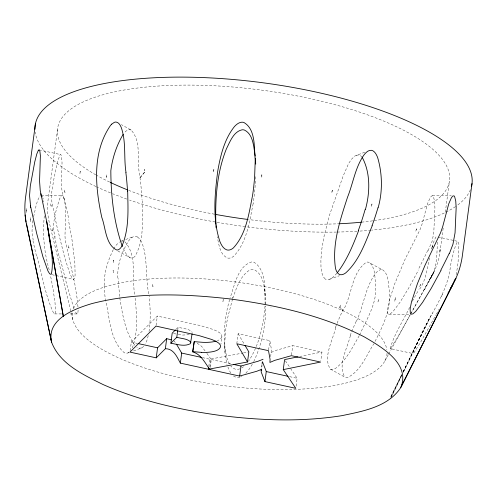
<?xml version="1.0" encoding="UTF-8"?>
<svg xmlns="http://www.w3.org/2000/svg" width="497" height="497" viewBox="0 0 497 497"><rect width="100%" height="100%" fill="white"/><g stroke="black" fill="none" stroke-linecap="round" stroke-linejoin="round"><path stroke-width="0.37" stroke-dasharray="2.48 1.86" d="M44.308 215.779C42.518 234.522 44.065 253.197 49.625 271.225M78.097 310.128L77.911 312.694L77.259 313.93L68.605 313.93M265.112 304.394C264.541 290.807 267.007 270.424 253.979 262.211A5.74 5.349 -3.2 0 0 251.681 261.938C237.373 266.311 234.553 285.955 229.993 298.2M255.644 176.677L255.421 181.672A235.286 235.187 -53.1 0 1 253.122 203.739M265.019 306.084C263.429 325.293 259.297 345.123 248.432 361.362M270.679 356.716L271.418 349.36L269.84 340.638L238.125 333.711L236.883 343.029M130.171 350.677L131.314 342.079L157.313 316.055L200.626 325.653L213.238 329.499L217.413 331.362L220.221 333.201L221.718 335.021L221.904 336.836L220.948 343.999M156.07 325.373L157.313 316.055M177.758 330.083L178.143 327.212C182.784 328.734 188.897 328.362 192.283 332.325M208.802 366.382L209.759 359.213L242.778 353.075M209.84 366.885L210.896 359.002M210.225 367.426L211.281 359.542L206.895 353.373M261.95 364.748L262.143 363.313M268.597 349.956L269.84 340.638M291.509 354.957L292.752 345.639L321.975 352.025L320.826 360.629M296.082 386.181L297.138 378.298L290.031 367.693M443.181 228.173L439.926 252.6C438.727 262.459 434.521 271.617 429.389 280.016C437.36 268.908 436.764 254.812 437.41 241.822M445.318 212.138L449.387 181.604M57.484 129.674L47.948 200.9L47.488 208.951L47.824 214.381L49.228 222.401L72.842 319.739M149.019 331.542C150.802 319.882 150.33 308.003 149.156 296.311M32.821 220.662L32.013 231.08L33.162 240.076M253.11 203.739C249.463 221.674 246.922 242.114 233.907 256.036C232.565 257.154 230.943 258.067 229.167 258.154A5.43 5.417 -68.9 0 1 227.39 257.937C219.637 254.427 218.91 243.853 217.17 236.696M33.597 216.779C35.442 209.759 36.045 201.906 40.164 195.75M148.249 335.649L146.832 340.737L145.385 343.967M429.489 257.943C427.097 268.641 426.072 280.078 419.543 289.31M456.271 274.729L458.048 262.602L458.93 244.53L458.184 241.455L453.624 240.442M431.632 249.103L431.949 247.879M229.608 299.573L227.843 306.382A235.292 182.237 10.3 0 0 224.967 323.323C223.631 336.978 223.992 350.981 226.967 364.4M432.11 247.307L434.198 240.585L435.739 237.274A5.734 1.261 -76.1 0 1 436.329 236.721L437.124 237.765M232.565 298.945L227.868 316.956A235.833 182.71 9.1 0 0 225.52 331.412L224.793 342.52L225.06 352.839M232.745 298.362C236.317 288.527 239.709 277.127 248.624 270.741A9.803 9.157 -3.3 0 1 249.587 270.231L252.227 269.511A5.74 5.355 -3.3 0 1 254.526 269.784C266.137 276.45 264.404 293.814 265.771 305.17M343.06 310.55L339.96 307.14L340.731 304.934L339.625 307.158L343.06 310.55C352.286 295.448 351.031 273.151 366.252 262.317A5.74 4.1 -58.8 0 1 368.078 262.087L383.038 270.095C388.412 274.207 388.027 282.321 389.064 288.316C392.145 308.01 382.858 326.262 374.135 343.178M335.773 327.511C333.133 339.227 322.447 357.84 330.48 369.153L345.011 377.235L346.496 377.614A5.405 3.15 -40.9 0 0 347.745 377.453C360.76 371.011 366.345 355.355 373.787 343.862M350.373 335.624C347.738 347.335 337.016 365.916 345.011 377.235M132.32 347.906C138.427 331.617 136.718 313.607 134.942 296.659M356.467 321.18C363.729 305.903 365.046 288.074 375.049 274.077C376.496 272.263 378.192 270.287 380.559 269.728A5.734 4.106 -59.1 0 1 381.733 269.678L383.038 270.095M403.154 372.197L419.412 338.14C430.309 313.657 448.139 292.335 450.599 264.795C452.624 257.229 453.612 249.121 457.221 242.07A5.74 1.274 -76.2 0 1 457.88 241.43L458.085 241.418M433.272 273.052L434.459 270.697M253.725 361.605C261.907 344.365 265.796 325.162 265.771 306.115M428.06 250.774L432.179 241.051L433.769 232.813L434.925 207.746L434.527 201.018L433.421 196.607A5.74 2.075 -88.3 0 0 432.657 195.806L431.526 196.048L430.209 197.644L427.513 203.764L422.065 224.116L419.922 229.894L405.39 258.577L394.78 283.613L388.847 302.014L387.53 308.929L387.822 313.532A5.436 2.379 -70.9 0 0 388.486 314.222L390.294 313.874L393.096 311.457L399.936 302.393L408.64 288.167L418.356 270.306M419.412 338.14C418.244 342.433 412.727 349.534 413.342 353.485A5.442 0.615 -60.2 0 0 413.895 352.882L420.319 342.7L436.018 314.837M390.543 398.613L401.831 374.98M391.22 397.221L401.998 374.999M403.347 372.222L429.619 318.055L403.241 371.563M401.868 374.34L390.561 397.277L401.856 374.483M403.222 371.719L432.315 312.986M359.542 335.065C366.451 319.391 377.204 303.592 375.639 285.7C374.626 278.177 375.838 267.951 369.383 262.503M113.273 249.668C107.762 260.888 103.705 273.331 104.376 285.98M409.652 307.258C403.235 320.826 394.133 334.189 390.182 348.583L413.113 353.597M359.201 335.748C352.621 347.154 346.571 359.865 335.91 368.097C334.363 369.097 332.288 370.103 330.48 369.153M252.314 364.202L249.531 368.743L245.63 373.421M429.389 280.016L433.328 272.934L410.547 314.222M384.945 360.834L388.294 354.752M388.666 354.075L410.255 314.856M410.628 314.179L433.328 272.934M436.385 314.185L439.267 308.966M409.851 315.483L397.351 337.68L390.884 347.981M442.479 294.323L441.063 297.026M113.608 249.009L116.267 244.99L119.429 241.983M221.904 336.836L220.774 338.631L219.015 339.942A24.179 7.952 7.6 0 1 217.326 340.718M140.197 177.504L144.472 172.161L144.366 169.359L144.807 172.136L140.197 177.504C135.954 162.19 142.459 142.564 131.146 130.065L121.392 124.641M336.891 273.201C334.313 276.034 331.25 279.823 327.014 279.693A5.442 4.69 -79 0 1 325.373 279.134M175.981 329.381L178.143 327.212M143.732 346.39L141.676 347.931L132.165 351.416M231.906 298.243L233.068 297.349M243.499 366.755L241.79 367.954M129.009 352.367L127.661 353.056L125.871 353.212A5.436 3.56 49.4 0 1 124.244 352.696C109.974 340.488 109.787 318.254 105.842 301.275M271.25 352.416L276.071 350.329L292.752 345.639M241.666 376.415L241.026 376.726M364.742 152.194L354.827 156.033L351.36 159.382L348.54 163.662L343.023 176.36L329.71 214.555L324.218 235.46L321.938 248.326L320.888 259.602L320.994 267.591L321.59 272.014L323.156 276.643L325.373 279.134M137.607 237.044A5.74 4.535 67.6 0 0 135.718 236.367C132.873 236.081 130.612 238.386 128.978 240.405C121.864 251.55 116.888 264.976 117.888 278.395M120.765 241.312L122.889 240.536M125.729 239.498L133.538 236.647M127.872 352.982L129.307 352.46M329.641 279.277L339.457 275.698M356.225 155.3L358.467 154.971A5.74 4.641 72.2 0 1 360.362 155.617M141.471 348.018L139.135 348.192L136.787 347.086M239.865 368.898L237.286 369.42A5.442 4.305 1.5 0 1 235.305 369.19L232.72 367.898L230.77 365.985M37.026 256.719C42.313 275.444 45.233 295.255 53.539 312.973A5.436 1.249 72.3 0 0 54.279 313.806L55.074 313.52L55.471 311.252L55.03 302.816L53.036 288.9L50.477 275.357M239.908 377.142L238.075 377.471A5.436 4.293 1.6 0 1 236.081 377.304L233.056 375.775M299.548 356.554L321.975 352.025M243.536 352.932L248.848 351.944M390.182 348.583L390.325 348.534A5.436 0.627 -60.4 0 0 390.878 347.987M189.338 334.711L182.474 335.071L176.932 334.201M121.846 241.039L122.945 241.033M144.472 172.161L144.807 172.136M339.625 307.158L339.96 307.14M77.986 306.891L77.178 298.728L74.712 283.365L65.269 240.43L64.964 235.715L65.505 221.003L65.362 207.883L64.685 200.788L63.417 196.209A5.74 1.963 88.4 0 0 62.659 195.377C60.827 195.097 60.286 197.8 59.572 198.962C55.857 211.206 51.179 224.495 55.198 237.28M41.145 195.265L62.355 195.296M432.34 195.737L451.282 195.762M54.627 313.911L62.392 313.924M388.859 314.309L409.988 314.34M63.722 198.744L61.411 187.344L62.038 162.724L61.585 156.692L61.075 155.002L60.404 154.617A5.74 1.373 -79.2 0 0 59.746 155.3L56.925 163.979L53.831 179.311L51.694 192.327L51.613 200.415L56.565 224.948L64.461 256.781L69.568 272.841L71.81 277.699L73.593 279.413L74.6 278.202L75.103 275.108L74.848 263.099L72.09 240.355L68.406 219.792M270.759 307.053L271.138 307.078M77.147 313.942L76.116 313.004L74.935 310.743M39.077 149.889L60.622 154.592M438.019 237.032L452.879 240.281M51.912 274.692L73.444 279.401M173.546 333.462L176.255 334.052M131.314 342.079L137.315 343.39M202.372 357.598L209.759 359.213M211.281 359.542L232.08 364.09M289.608 376.651L297.138 378.298M131.146 130.065L129.829 129.661A5.74 4.212 -63.1 0 0 127.996 129.928L126.095 131.071A9.549 6.995 -62.9 0 0 125.635 131.488A11.462 8.381 -62.9 0 0 124.548 132.6M117.801 250.917L129.692 257.527C131.581 258.701 133.954 257.688 135.159 256.017C144.733 239.169 142.167 218.171 142.285 199.545M129.692 257.527L126.48 254.464L122.765 247.475M197.154 343.197L201.633 346.341L206.454 352.746M360.362 155.611L361.71 156.704M137.607 237.044C141.223 239.529 142.465 244.139 143.695 248.09C147.528 263.398 145.515 279.401 148.963 294.802M124.834 241.71C137.669 255.775 131.562 277.91 134.762 295.261M173.969 341.06L175.273 342.383M134.842 345.278C124.561 331.226 122.399 312.992 119.497 296.293M285.433 360.828L289.614 367.066M230.676 373.154L227.291 365.674M238.125 333.711L244.251 344.129M229.359 363.928L226.713 357.598L224.482 344.75M42.208 196.178L42.593 197.036M73.947 308.339L67.555 287.626L59.702 256.75M42.86 197.874L43.152 199.042M43.463 200.763L43.63 201.937M264.814 288.943L265.361 296.541M387.051 353.193A158.655 52.179 7.6 0 1 221.6 385.355A158.655 52.179 7.6 0 1 72.866 310.501M73.5 308.606A158.655 52.179 7.6 0 1 235.733 281.967A158.655 52.179 7.6 0 1 386.871 349.869M95.784 174.826A197.688 65.014 7.6 0 1 135.911 88.23A197.688 65.014 7.6 0 1 409.652 133.494A197.688 65.014 7.6 0 1 373.433 220.736M372.694 220.836A197.688 65.014 7.6 0 1 361.213 222.196M340.035 223.718A197.688 65.014 7.6 0 1 248.55 219.544M214.493 214.207A197.688 65.014 7.6 0 1 128.419 190.227M109.632 182.057A197.688 65.014 7.6 0 1 96.449 175.199M470.386 189.742A220.351 72.469 7.6 0 1 456.153 206.149M455.544 206.572A220.351 72.469 7.6 0 1 371.775 230.117M371.054 230.186A220.351 72.469 7.6 0 1 360.033 231.074M357.032 231.267A220.351 72.469 7.6 0 1 337.221 232.049M336.481 232.062A220.351 72.469 7.6 0 1 246.052 226.738M245.301 226.638A220.351 72.469 7.6 0 1 216.779 222.265M215.288 221.997A220.351 72.469 7.6 0 1 129.549 200.055M126.747 199.067A220.351 72.469 7.6 0 1 112.552 193.7M110.458 192.855A220.351 72.469 7.6 0 1 96.666 186.866M95.983 186.549A220.351 72.469 7.6 0 1 35.181 132.177M335.438 327.542A235.292 146.199 -34.8 0 1 336.804 324.013M337.09 323.311A235.292 146.199 -34.8 0 1 342.706 310.557M105.569 301.176A235.858 140.676 52.4 0 1 104.121 285.862M119.852 296.429A235.286 138.557 53 0 1 118.211 278.55M36.461 255.936A235.833 34.722 72.9 0 1 32.585 239.169M58.969 255.682A235.292 32.665 73.1 0 1 54.44 236.013M64.132 198.346A235.298 97.219 83.7 0 1 68.847 219.494M350.155 335.643A235.839 145.23 -35.4 0 1 356.243 321.186M427.731 250.445A235.286 84.776 -67.7 0 1 418.083 269.883M412.361 301.25A235.292 44.221 -56.6 0 1 418.722 289.782M139.955 177.547A235.292 198.62 -89.7 0 1 142.03 199.564M433.968 272.542A235.205 4.746 -60.7 0 1 423.432 291.751M261.869 174.751L261.832 177.597L261.453 177.535L261.869 174.751M113.105 270.312L113.341 272.667L113.105 270.312M213.878 169.44L213.667 172.248L213.288 172.223L213.878 169.44M30.771 217.649L30.447 221.892L30.771 217.649M26.509 208.56L26.111 212.685L26.509 208.56M80.191 171.229L79.918 173.888L80.191 171.229M113.459 260.18L113.173 262.795L113.813 260.322L113.459 260.18M223.228 299.536L222.979 301.766L222.594 301.704L223.228 299.536M440.062 249.68L439.628 252.464L440.062 249.68M395.401 297.411L394.748 301.474L395.401 297.411M371.992 203.981L371.371 206.752L371.992 203.981M332.481 190.177L331.748 192.892L331.406 192.793L332.481 190.177M378.876 299.728L377.937 301.952L378.876 299.728M432.676 245.878L431.57 248.475L432.676 245.878M416.734 228.856L415.629 231.397L416.734 228.856M51.16 206.249L50.638 203.596L51.16 206.249M420.729 284.439L419.443 286.831L420.729 284.439M64.983 192.469L64.368 189.854L64.983 192.469M106.495 177.348L106.221 174.565L106.495 177.348M153.026 286.508L152.678 286.409L152.616 284.116L153.026 286.508M68.977 248.04L68.362 245.437L68.977 248.04M52.931 230.956L52.427 228.415L52.931 230.956"/><path stroke-width="0.75" d="M201.633 352.373A24.179 7.952 7.6 0 0 217.674 349.975L219.438 348.664L220.562 346.869L220.382 345.061L218.885 343.234L216.071 341.396L211.896 339.532L199.285 335.686L155.971 326.088L129.978 352.112L156.226 357.846L157.568 347.813L166.7 338.668L171.639 339.892M156.226 357.846L165.364 348.701L166.7 338.668M192.09 333.76L190.438 343.675C184.387 346.906 177.168 344.322 170.856 343.203L172.192 333.17L175.441 329.921M170.856 343.203L176.802 337.252L177.665 330.797M245.021 345.434L248.848 351.944L247.512 361.978L208.423 369.246L180.349 363.114L181.685 353.081L176.423 344.129M298.057 356.858L284.601 359.579L283.259 369.613L295.796 388.331L264.932 381.59L261.236 372.098L261.186 370.482L261.726 369.308L256.719 371.284L239.653 376.067L209.939 369.582C205.006 363.065 201.223 354.386 192.718 351.845L194.221 341.65L202.975 342.334A24.179 7.952 7.6 0 0 216.027 341.153M192.718 351.845L194.221 341.65M208.423 369.246L208.61 367.811M239.653 376.067L240.989 366.034L258.055 361.251L263.068 359.275M261.186 370.482L261.379 369.047M261.664 366.898L261.857 365.463M262.143 363.313L262.335 361.884M264.932 381.59L266.268 371.557L262.578 362.064M472.007 183.53L462.216 256.787C460.905 265.168 458.482 273.431 454.593 280.998M35.461 123.641L25.658 196.713C24.297 206.466 24.664 216.456 26.832 226.067L51.582 342.197C59.913 364.177 83.546 374.868 103.214 384.616C140.539 400.998 180.678 410.081 220.948 415.523C260.993 420.524 301.859 422.071 341.843 415.666C362.829 411.274 388.194 406.937 400.768 387.554L453.935 282.308M365.376 209.659C370.066 192.768 370.669 172.732 362.077 157.108M378.118 207.833C382.74 191.519 382.41 173.72 377.633 157.506C376.651 155.058 375.452 152.417 373.135 150.945A5.74 4.641 72.2 0 0 371.24 150.299C368.221 150.094 365.891 152.585 364.146 154.716C355.187 167.29 353.218 183.076 347.552 197.154C340.153 219.941 331.772 244.282 335.543 268.523C336.165 270.685 337.065 273.07 339.122 274.257A5.411 4.666 -78.2 0 0 340.426 274.704C342.352 274.978 344.185 274.002 345.701 272.921C359.312 260.627 365.394 242.287 372.216 225.775M358.561 230.763C352.982 245.4 346.912 260.186 337.32 272.704M453.991 281.557L454.693 279.78M400.768 387.554C410.746 363.58 381.242 346.838 364.357 336.929C322.311 315.278 275.413 304.916 228.813 298.796C183.381 293.721 136.501 292.068 91.883 303.599C74.799 308.699 46.283 319.024 51.582 342.197L26.565 223.998M449.331 253.731L452.941 244.288L455.053 232.838L456.159 207.777L455.749 201.049L454.637 196.632A5.74 2.069 -88.4 0 0 453.873 195.83L452.748 196.073L451.438 197.669L448.76 203.795L442.61 226.936L440.528 232.882L425.084 265.125L417.43 283.644L411.454 302.046L410.118 308.954L410.348 313.452A5.436 2.386 -70.6 0 0 410.982 314.21L412.87 313.905L415.691 311.482L422.568 302.424L431.303 288.192L441.032 270.337M453.755 282.147L451.773 286.241M455.954 278.289L401.265 386.436M449.897 289.645L451.319 287.049M448.027 293.118L448.754 291.82M450.568 288.571L452.748 284.669M30.497 205.783L30.721 207.572L29.559 195.582L30.286 186.033L34.79 161.718L36.809 153.958L38.319 150.405M123.169 134.364C116.553 145.329 112.44 157.959 110.837 170.664C110.93 196.259 113.894 222.314 122.374 246.574M111.713 124.132L114.341 122.337A5.74 4.2 -62.6 0 1 116.174 122.076C118.882 122.448 120.28 125.281 121.249 127.512C126.344 142.005 123.616 157.679 126.027 172.633M46.737 221.786L63.293 316.222L46.737 221.786L40.232 190.444L39.567 181.051L40.387 155.679L39.89 151.349L39.468 150.2L38.859 149.908A5.715 1.373 -79.3 0 0 38.325 150.38M283.259 369.613L320.64 362.058L291.41 355.678L274.735 360.368L269.908 362.45L270.082 359.393L268.504 350.671L236.789 343.744L247.512 361.978M192.879 351.683L201.633 352.367M176.802 337.252C181.442 338.768 187.562 338.395 190.941 342.358M165.364 348.701C173.708 348.67 177.007 356.921 180.349 363.114M138.067 343.551L157.568 347.813M181.685 353.081L201.633 357.436M233.565 364.413L240.989 366.034M266.268 371.557L288.098 376.328M40.779 193.731L41.431 196.787M30.814 207.411L36.722 233.584L42.941 256.893L47.967 271.008L49.625 273.754L50.924 274.344A5.405 1.739 84 0 0 51.371 273.872C54.477 259.043 49.371 243.449 47.973 228.67M25.105 214.965L25.49 217.928M25.627 219.071L26.012 222.022M255.241 156.027C253.594 147.479 253.588 134.463 244.4 130.046A5.74 5.461 -5.2 0 0 242.095 129.804C233.466 131.637 229.999 141.881 226.452 148.746C216.86 172.571 215.089 198.868 215.866 224.284M255.383 158.145L255.713 164.097M215.953 225.694L216.096 227.806M127.686 191.432C128.009 209.517 129.301 228.8 122.032 245.81C121.156 247.376 120.057 249.009 118.336 249.718A5.436 4.305 -88 0 1 116.596 249.935C105.538 244.63 105.644 227.377 101.829 217.531C95.219 187.214 91.902 152.691 110.377 125.617A11.947 8.722 -62.7 0 1 111.719 124.138M361.213 222.196A197.688 65.014 7.6 0 1 340.035 223.718M247.786 219.444A197.688 65.014 7.6 0 1 215.238 214.344M127.698 189.941A197.688 65.014 7.6 0 1 110.322 182.387M34.939 129.295A220.351 72.469 7.6 0 1 261.316 82.564A220.351 72.469 7.6 0 1 471.498 186.319M125.871 172.664A235.858 197.999 -89.8 0 1 127.53 191.444M377.95 207.777A235.827 193.321 -74.7 0 1 372.054 225.706M449.145 253.538A235.808 87.161 -67.8 0 1 440.87 270.095M365.09 209.585A235.286 191.457 -74.6 0 1 358.294 230.651M255.234 160.115L254.626 176.851A235.87 235.808 -43 0 1 252.532 195.638C248.879 213.586 246.338 234.037 233.329 247.972C231.987 249.09 230.366 250.003 228.589 250.09A5.436 5.424 -72.9 0 1 226.613 249.811C223.203 248.543 221.413 244.996 220.028 241.884C212.356 219.165 214.747 194.433 217.754 171.074C220.488 155.462 224.402 139.141 234.472 126.53C236.355 124.511 238.69 122.523 241.554 122.231A5.74 5.455 -5.1 0 1 243.859 122.467C256.011 129.363 253.967 148.23 255.234 160.115"/></g></svg>
